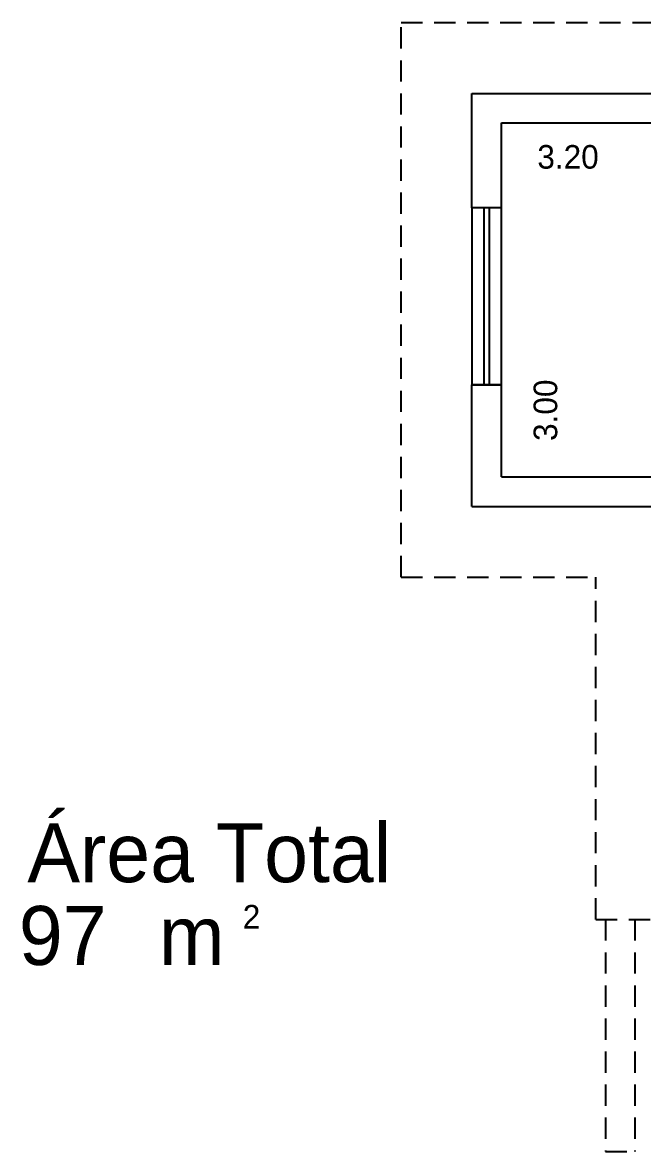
# Model space of a CAD drawing. Extents: x 0.2 to 15.9, y 0 to 13.5.
# Drawn here: x 0.24 to 5.49, y 0.01 to 9.58 of the extents above; entities that cross this region are included whole.
import ezdxf

# ---------------------------------------------------------------- set-up
doc = ezdxf.new("R2010")
doc.units = 0
doc.linetypes.add('ACAD_ISO02W100', pattern=[15, 12, -3])
doc.layers.get('0').update_dxf_attribs({"linetype": 'CONTINUOUS'})
doc.layers.get('DEFPOINTS').update_dxf_attribs({"linetype": 'CONTINUOUS'})
for name, color, linetype in [('BLOCO', 5, 'CONTINUOUS'), ('HACHURA', 1, 'CONTINUOUS'), ('PAREDE', 7, 'CONTINUOUS'), ('PONTILHADO', 8, 'ACAD_ISO02W100')]:
    doc.layers.add(name, color=color, linetype=linetype)
doc.styles.add('PADRÃO', font='', dxfattribs={"height": 0.2})
doc.styles.get('PADRÃO').set_extended_font_data('AvantGarde Bk BT')
doc.dimstyles.new('PADRÃOS', dxfattribs={"dimtxt": 0.15, "dimasz": 0.1, "dimexe": 1.25, "dimexo": 0.625, "dimgap": 0.1, "dimtad": 0, "dimjust": 1, "dimzin": 1, "dimdsep": 46, "dimtxsty": 'PADRÃO', "dimcen": 2.5, "dimse1": 1, "dimse2": 1, "dimsd1": 1, "dimsd2": 1, "dimclrt": 1, "dimadec": 0, "dimazin": 0, "dimtfac": 1, "dimtdec": 4, "dimtmove": 0, "dimatfit": 3, "dimfxl": 1, "dimtolj": 1, "dimtzin": 0, "dimarcsym": 0})

# ---------------------------------------------------------------- blocks, each defined once
blk = doc.blocks.new('J15')
at = {"layer": 'BLOCO'}
for p, q in [((1.5, 0.25), (0, 0.25)), ((0, 0.25), (0, 0)), ((1.5, 0), (1.5, 0.25)), ((1.5, 0.15), (0, 0.15)), ((0, 0.1), (1.5, 0.1)), ((0, 0), (1.5, 0))]:
    blk.add_line(p, q, dxfattribs=at)
blk = doc.blocks.new('*D40')
at = {"layer": 'DEFPOINTS', "color": 0, "linetype": 'ByBlock', "ltscale": 0.015}
for p in [(138.1918, 149.6355), (141.3918, 149.6355), (141.3918, 149.3461)]:
    blk.add_point(p, dxfattribs=at)
at = {"color": 1, "linetype": 'ByBlock', "ltscale": 0.015, "insert": (138.7565, 149.3461), "char_height": 0.2, "attachment_point": 5, "style": 'PADRÃO'}
blk.add_mtext('\\A1;3.20', dxfattribs=at)
blk = doc.blocks.new('*D41')
at = {"layer": 'DEFPOINTS', "color": 0, "linetype": 'ByBlock', "ltscale": 0.015}
for p in [(138.1918, 149.6355), (138.5664, 149.6355), (138.1918, 146.6355)]:
    blk.add_point(p, dxfattribs=at)
at = {"color": 1, "linetype": 'ByBlock', "ltscale": 0.015, "insert": (138.5664, 147.2002), "char_height": 0.2, "attachment_point": 5, "rotation": 90, "style": 'PADRÃO'}
blk.add_mtext('\\A1;3.00', dxfattribs=at)
blk = doc.blocks.new('AREA')
at = {"layer": 'HACHURA', "ltscale": 0.1, "style": 'PADRÃO'}
for s, p in [('Área Total', (-2.4981, 0.4326)), ('m', (-1.384, -0.2693))]:
    blk.add_text(s, height=0.5, dxfattribs=at).set_placement(p)
at = {"layer": 'HACHURA', "ltscale": 0.015, "style": 'PADRÃO'}
blk.add_text('2', height=0.2, dxfattribs=at).set_placement((-0.673, 0.0397))
blk.add_attdef('100', (-2.5703, -0.2693), '', height=0.5, dxfattribs=at)

msp = doc.modelspace()

# ---------------------------------------------------------------- linework, layer by layer
at = {"layer": 'PAREDE', "ltscale": 0.015}
for p, q in [((4.0444, 8.9782), (7.3944, 8.9782)), ((4.0444, 8.0077), (4.0444, 8.9782)), ((4.2944, 8.7282), (7.4944, 8.7282)), ((4.2944, 8.0077), (4.2944, 8.7282)), ((4.2944, 8.0077), (4.0444, 8.0077)), ((4.0444, 5.4782), (4.0444, 6.5077)), ((4.2944, 6.5077), (4.0444, 6.5077)), ((4.2944, 5.7282), (4.2944, 6.5077)), ((4.2944, 5.7282), (7.4944, 5.7282)), ((4.0444, 5.4782), (5.6944, 5.4782))]:
    msp.add_line(p, q, dxfattribs=at)
at = {"layer": 'PONTILHADO', "ltscale": 0.015}
for p, q in [((3.4444, 9.5782), (6.7944, 9.5782)), ((3.4444, 4.8782), (3.4444, 9.5782)), ((3.4444, 4.8782), (5.0944, 4.8782)), ((5.0944, 1.9782), (5.0944, 4.8782)), ((5.0944, 1.9782), (10.9261, 1.9782)), ((5.1761, 1.9782), (5.1761, 0.0117)), ((5.4261, 1.9782), (5.4261, 0.0117)), ((5.1761, 0.0117), (5.4261, 0.0117))]:
    msp.add_line(p, q, dxfattribs=at)

# ---------------------------------------------------------------- block references
at = {"layer": 'HACHURA', "ltscale": 0.015}
msp.add_blockref('AREA', (2.7752, 1.8609), dxfattribs=at).add_auto_attribs({'100': '97'})
at = {"layer": 'PAREDE', "ltscale": 0.015, "rotation": 90}
msp.add_blockref('J15', (4.2944, 6.5077), dxfattribs=at)

# ---------------------------------------------------------------- dimensions: what is measured, and where the dimension line sits
at = {"layer": 'HACHURA', "ltscale": 0.015}
dim = msp.add_linear_dim(base=(7.4944, 8.4388), p1=(4.2944, 8.7282), p2=(7.4944, 8.7282), dimstyle='PADRÃOS', dxfattribs=at)
dim.commit()
dim.dimension.update_dxf_attribs({"geometry": '*D40', "text_midpoint": (4.8591, 8.4388), "insert": (-133.8974, -140.9073)})
dim = msp.add_linear_dim(base=(4.669, 8.7282), p1=(4.2944, 5.7282), p2=(4.2944, 8.7282), angle=90, dimstyle='PADRÃOS', dxfattribs=at)
dim.commit()
dim.dimension.update_dxf_attribs({"geometry": '*D41', "text_midpoint": (4.669, 6.2929), "insert": (-133.8974, -140.9073)})

doc.saveas('drawing.dxf')
